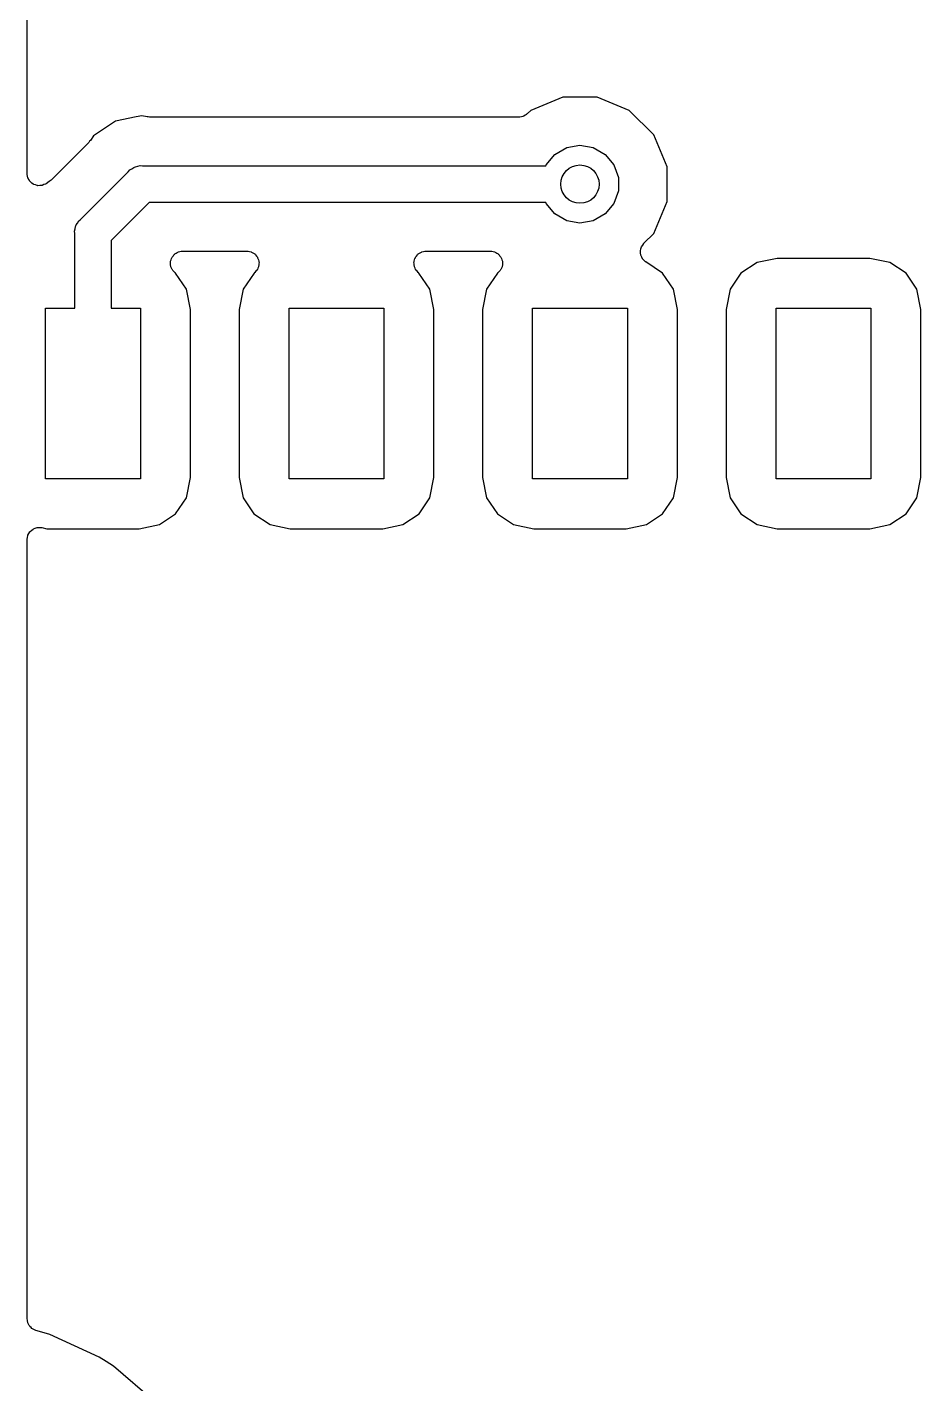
# Model space of a CAD drawing. Extents: x 40 to 163, y -163 to -37.
# Drawn here: x 39.95 to 49.28, y -149.17 to -135.01 of the extents above; entities that cross this region are included whole.
import ezdxf

# ---------------------------------------------------------------- set-up
doc = ezdxf.new("R2010")
doc.units = 0
doc.header["$MEASUREMENT"] = 0
doc.layers.add('BLACK', color=7, linetype='CONTINUOUS')

msp = doc.modelspace()

# ---------------------------------------------------------------- linework, layer by layer
at = {"layer": 'BLACK', "linetype": 'CONTINUOUS'}
for p, q in [((39.953, -136.541), (39.953, -134.467)), ((45.5394, -135.744), (45.2057, -135.882)), ((45.9006, -135.744), (45.5394, -135.744)), ((46.2343, -135.882), (45.9006, -135.744)), ((40.8755, -135.994), (40.6444, -136.148)), ((41.0915, -135.951), (40.8755, -135.994)), ((41.148, -135.94), (41.0915, -135.951)), ((41.0915, -135.951), (41.0915, -135.951)), ((41.2045, -135.951), (41.148, -135.94)), ((41.217, -135.951), (41.2045, -135.951)), ((41.2293, -135.953), (41.217, -135.951)), ((45.0818, -135.953), (41.2293, -135.953)), ((45.0873, -135.953), (45.0818, -135.953)), ((45.0929, -135.953), (45.0873, -135.953)), ((45.1089, -135.949), (45.0929, -135.953)), ((45.1252, -135.946), (45.1089, -135.949)), ((45.1301, -135.943), (45.1252, -135.946)), ((45.1355, -135.942), (45.1301, -135.943)), ((45.1491, -135.932), (45.1355, -135.942)), ((45.1634, -135.924), (45.1491, -135.932)), ((45.167, -135.92), (45.1634, -135.924)), ((45.1716, -135.916), (45.167, -135.92)), ((45.2057, -135.882), (45.1716, -135.916)), ((46.4898, -136.138), (46.2343, -135.882)), ((40.6444, -136.148), (40.6124, -136.196)), ((46.628, -136.471), (46.4898, -136.138)), ((40.5966, -136.216), (40.2036, -136.609)), ((40.6038, -136.205), (40.5966, -136.216)), ((40.6124, -136.196), (40.6038, -136.205)), ((45.4589, -136.341), (45.5811, -136.27)), ((45.5811, -136.27), (45.72, -136.246)), ((45.72, -136.246), (45.8589, -136.27)), ((45.8589, -136.27), (45.9811, -136.341)), ((45.3682, -136.449), (45.4589, -136.341)), ((45.9811, -136.341), (46.0718, -136.449)), ((39.9537, -136.545), (39.953, -136.541)), ((39.9533, -136.55), (39.9537, -136.545)), ((39.9575, -136.567), (39.9533, -136.55)), ((39.9607, -136.585), (39.9575, -136.567)), ((40.5112, -137.019), (41.0074, -136.523)), ((41.0074, -136.523), (41.0237, -136.504)), ((41.0237, -136.504), (41.0455, -136.491)), ((41.0455, -136.491), (41.0662, -136.477)), ((41.0662, -136.477), (41.0745, -136.474)), ((41.0745, -136.474), (41.0818, -136.47)), ((41.0818, -136.47), (41.1067, -136.466)), ((41.1067, -136.466), (41.1311, -136.459)), ((41.1311, -136.459), (41.1563, -136.462)), ((41.1563, -136.462), (45.3637, -136.462)), ((45.3637, -136.462), (45.3682, -136.449)), ((46.0718, -136.449), (46.12, -136.581)), ((46.628, -136.833), (46.628, -136.471)), ((39.9628, -136.588), (39.9607, -136.585)), ((39.9638, -136.593), (39.9628, -136.588)), ((39.9737, -136.607), (39.9638, -136.593)), ((39.9827, -136.623), (39.9737, -136.607)), ((39.9859, -136.626), (39.9827, -136.623)), ((39.9883, -136.629), (39.9859, -136.626)), ((40.0027, -136.64), (39.9883, -136.629)), ((40.0165, -136.651), (40.0027, -136.64)), ((40.0204, -136.653), (40.0165, -136.651)), ((40.0238, -136.655), (40.0204, -136.653)), ((40.0411, -136.66), (40.0238, -136.655)), ((40.0579, -136.666), (40.0411, -136.66)), ((40.0621, -136.666), (40.0579, -136.666)), ((40.0662, -136.668), (40.0621, -136.666)), ((40.0841, -136.666), (40.0662, -136.668)), ((40.1021, -136.666), (40.0841, -136.666)), ((40.106, -136.665), (40.1021, -136.666)), ((40.1102, -136.665), (40.106, -136.665)), ((40.1266, -136.657), (40.1102, -136.665)), ((40.1435, -136.651), (40.1266, -136.657)), ((40.1467, -136.649), (40.1435, -136.651)), ((40.1506, -136.647), (40.1467, -136.649)), ((40.1843, -136.624), (40.1506, -136.647)), ((40.1934, -136.616), (40.1843, -136.624)), ((40.2036, -136.609), (40.1934, -136.616)), ((46.12, -136.581), (46.12, -136.723)), ((41.2269, -136.843), (40.8305, -137.239)), ((45.3637, -136.843), (41.2269, -136.843)), ((45.3682, -136.855), (45.3637, -136.843)), ((45.4589, -136.963), (45.3682, -136.855)), ((46.0718, -136.855), (45.9811, -136.963)), ((46.12, -136.723), (46.0718, -136.855)), ((46.4898, -137.166), (46.628, -136.833)), ((45.5811, -137.034), (45.4589, -136.963)), ((45.9811, -136.963), (45.8589, -137.034)), ((40.4473, -137.143), (40.4538, -137.119)), ((40.4538, -137.119), (40.4582, -137.094)), ((40.4582, -137.094), (40.4625, -137.086)), ((40.4625, -137.086), (40.4647, -137.078)), ((40.4647, -137.078), (40.4792, -137.058)), ((40.4792, -137.058), (40.4918, -137.036)), ((40.4918, -137.036), (40.5112, -137.019)), ((45.72, -137.058), (45.5811, -137.034)), ((45.8589, -137.034), (45.72, -137.058)), ((40.4495, -137.168), (40.4473, -137.143)), ((40.4495, -137.947), (40.4495, -137.168)), ((40.8305, -137.239), (40.8305, -137.947)), ((46.3739, -137.288), (46.3854, -137.271)), ((46.3854, -137.271), (46.3865, -137.27)), ((46.3865, -137.27), (46.3873, -137.269)), ((46.3873, -137.269), (46.4898, -137.166)), ((41.4588, -137.426), (41.4626, -137.421)), ((41.4626, -137.421), (41.465, -137.414)), ((41.465, -137.414), (41.4748, -137.402)), ((41.4748, -137.402), (41.4833, -137.39)), ((41.4833, -137.39), (41.4889, -137.386)), ((41.4889, -137.386), (41.4934, -137.38)), ((41.4934, -137.38), (41.5066, -137.373)), ((41.5066, -137.373), (41.5188, -137.364)), ((41.5188, -137.364), (41.5255, -137.362)), ((41.5255, -137.362), (41.5316, -137.358)), ((41.5316, -137.358), (41.5466, -137.356)), ((41.5466, -137.356), (41.5612, -137.351)), ((41.5612, -137.351), (41.5681, -137.352)), ((41.5681, -137.352), (41.575, -137.35)), ((41.575, -137.35), (42.245, -137.35)), ((42.245, -137.35), (42.2519, -137.352)), ((42.2519, -137.352), (42.2588, -137.351)), ((42.2588, -137.351), (42.2734, -137.356)), ((42.2734, -137.356), (42.2884, -137.358)), ((42.2884, -137.358), (42.2945, -137.362)), ((42.2945, -137.362), (42.3012, -137.364)), ((42.3012, -137.364), (42.3134, -137.373)), ((42.3134, -137.373), (42.3266, -137.38)), ((42.3266, -137.38), (42.3311, -137.386)), ((42.3311, -137.386), (42.3367, -137.39)), ((42.3367, -137.39), (42.3452, -137.402)), ((42.3452, -137.402), (42.355, -137.414)), ((42.355, -137.414), (42.3574, -137.421)), ((42.3574, -137.421), (42.3612, -137.426)), ((43.9988, -137.426), (44.0026, -137.421)), ((44.0026, -137.421), (44.005, -137.414)), ((44.005, -137.414), (44.0148, -137.402)), ((44.0148, -137.402), (44.0233, -137.39)), ((44.0233, -137.39), (44.0289, -137.386)), ((44.0289, -137.386), (44.0334, -137.38)), ((44.0334, -137.38), (44.0466, -137.373)), ((44.0466, -137.373), (44.0588, -137.364)), ((44.0588, -137.364), (44.0655, -137.362)), ((44.0655, -137.362), (44.0716, -137.358)), ((44.0716, -137.358), (44.0866, -137.356)), ((44.0866, -137.356), (44.1012, -137.351)), ((44.1012, -137.351), (44.1081, -137.352)), ((44.1081, -137.352), (44.115, -137.35)), ((44.115, -137.35), (44.785, -137.35)), ((44.785, -137.35), (44.7919, -137.352)), ((44.7919, -137.352), (44.7988, -137.351)), ((44.7988, -137.351), (44.8134, -137.356)), ((44.8134, -137.356), (44.8284, -137.358)), ((44.8284, -137.358), (44.8345, -137.362)), ((44.8345, -137.362), (44.8412, -137.364)), ((44.8412, -137.364), (44.8534, -137.373)), ((44.8534, -137.373), (44.8666, -137.38)), ((44.8666, -137.38), (44.8711, -137.386)), ((44.8711, -137.386), (44.8767, -137.39)), ((44.8767, -137.39), (44.8852, -137.402)), ((44.8852, -137.402), (44.895, -137.414)), ((44.895, -137.414), (44.8974, -137.421)), ((44.8974, -137.421), (44.9012, -137.426)), ((46.3504, -137.35), (46.3507, -137.349)), ((46.3526, -137.371), (46.3504, -137.35)), ((46.3506, -137.348), (46.3559, -137.328)), ((46.3507, -137.349), (46.3506, -137.348)), ((46.3544, -137.391), (46.3526, -137.371)), ((46.355, -137.393), (46.3544, -137.391)), ((46.3552, -137.394), (46.355, -137.393)), ((46.3643, -137.413), (46.3552, -137.394)), ((46.3559, -137.328), (46.3608, -137.307)), ((46.3608, -137.307), (46.3616, -137.306)), ((46.3616, -137.306), (46.362, -137.305)), ((46.362, -137.305), (46.3739, -137.288)), ((46.3731, -137.431), (46.3643, -137.413)), ((41.4483, -137.469), (41.4499, -137.462)), ((41.4499, -137.484), (41.4483, -137.469)), ((41.4499, -137.455), (41.4552, -137.441)), ((41.4499, -137.462), (41.4499, -137.455)), ((41.4499, -137.5), (41.4499, -137.484)), ((41.4523, -137.506), (41.4499, -137.5)), ((41.4531, -137.513), (41.4523, -137.506)), ((41.4598, -137.527), (41.4531, -137.513)), ((41.4552, -137.441), (41.4588, -137.426)), ((41.465, -137.541), (41.4598, -137.527)), ((41.4695, -137.546), (41.465, -137.541)), ((41.4726, -137.553), (41.4695, -137.546)), ((41.4836, -137.563), (41.4726, -137.553)), ((41.4934, -137.575), (41.4836, -137.563)), ((42.3364, -137.563), (42.3266, -137.575)), ((42.3474, -137.553), (42.3364, -137.563)), ((42.3505, -137.546), (42.3474, -137.553)), ((42.355, -137.541), (42.3505, -137.546)), ((42.3602, -137.527), (42.355, -137.541)), ((42.3669, -137.513), (42.3602, -137.527)), ((42.3612, -137.426), (42.3648, -137.441)), ((42.3648, -137.441), (42.3701, -137.455)), ((42.3677, -137.506), (42.3669, -137.513)), ((42.3701, -137.5), (42.3677, -137.506)), ((42.3701, -137.455), (42.3701, -137.462)), ((42.3701, -137.462), (42.3717, -137.469)), ((42.3717, -137.469), (42.3701, -137.484)), ((42.3701, -137.484), (42.3701, -137.5)), ((43.9883, -137.469), (43.9899, -137.462)), ((43.9899, -137.484), (43.9883, -137.469)), ((43.9899, -137.455), (43.9952, -137.441)), ((43.9899, -137.462), (43.9899, -137.455)), ((43.9899, -137.5), (43.9899, -137.484)), ((43.9923, -137.506), (43.9899, -137.5)), ((43.9931, -137.513), (43.9923, -137.506)), ((43.9998, -137.527), (43.9931, -137.513)), ((43.9952, -137.441), (43.9988, -137.426)), ((44.005, -137.541), (43.9998, -137.527)), ((44.0095, -137.546), (44.005, -137.541)), ((44.0126, -137.553), (44.0095, -137.546)), ((44.0236, -137.563), (44.0126, -137.553)), ((44.0334, -137.575), (44.0236, -137.563)), ((44.8764, -137.563), (44.8666, -137.575)), ((44.8874, -137.553), (44.8764, -137.563)), ((44.8905, -137.546), (44.8874, -137.553)), ((44.895, -137.541), (44.8905, -137.546)), ((44.9002, -137.527), (44.895, -137.541)), ((44.9069, -137.513), (44.9002, -137.527)), ((44.9012, -137.426), (44.9048, -137.441)), ((44.9048, -137.441), (44.9101, -137.455)), ((44.9077, -137.506), (44.9069, -137.513)), ((44.9101, -137.5), (44.9077, -137.506)), ((44.9101, -137.455), (44.9101, -137.462)), ((44.9101, -137.462), (44.9117, -137.469)), ((44.9117, -137.469), (44.9101, -137.484)), ((44.9101, -137.484), (44.9101, -137.5)), ((46.3741, -137.432), (46.3731, -137.431)), ((46.3747, -137.434), (46.3741, -137.432)), ((46.3896, -137.448), (46.3747, -137.434)), ((46.4042, -137.463), (46.3896, -137.448)), ((46.4055, -137.463), (46.4042, -137.463)), ((46.4065, -137.464), (46.4055, -137.463)), ((46.5815, -137.581), (46.4065, -137.464)), ((47.5665, -137.469), (47.3985, -137.581)), ((47.7772, -137.427), (47.5665, -137.469)), ((48.7428, -137.427), (47.7772, -137.427)), ((48.9535, -137.469), (48.7428, -137.427)), ((49.1215, -137.581), (48.9535, -137.469)), ((41.4994, -137.578), (41.4934, -137.575)), ((41.5, -137.579), (41.4994, -137.578)), ((41.6138, -137.749), (41.5, -137.579)), ((42.32, -137.579), (42.2062, -137.749)), ((42.3206, -137.578), (42.32, -137.579)), ((42.3266, -137.575), (42.3206, -137.578)), ((44.0394, -137.578), (44.0334, -137.575)), ((44.04, -137.579), (44.0394, -137.578)), ((44.1538, -137.749), (44.04, -137.579)), ((44.86, -137.579), (44.7462, -137.749)), ((44.8606, -137.578), (44.86, -137.579)), ((44.8666, -137.575), (44.8606, -137.578)), ((46.6938, -137.749), (46.5815, -137.581)), ((47.3985, -137.581), (47.2862, -137.749)), ((49.2338, -137.749), (49.1215, -137.581)), ((41.6557, -137.96), (41.6138, -137.749)), ((42.2062, -137.749), (42.1643, -137.96)), ((44.1957, -137.96), (44.1538, -137.749)), ((44.7462, -137.749), (44.7043, -137.96)), ((46.7357, -137.96), (46.6938, -137.749)), ((47.2862, -137.749), (47.2443, -137.96)), ((49.2757, -137.96), (49.2338, -137.749)), ((40.1447, -139.725), (40.1447, -137.947)), ((40.1447, -137.947), (40.4495, -137.947)), ((40.8305, -137.947), (41.1353, -137.947)), ((41.1353, -137.947), (41.1353, -139.725)), ((41.6557, -139.713), (41.6557, -137.96)), ((42.1643, -137.96), (42.1643, -139.713)), ((42.6847, -139.725), (42.6847, -137.947)), ((42.6847, -137.947), (43.6753, -137.947)), ((43.6753, -137.947), (43.6753, -139.725)), ((44.1957, -139.713), (44.1957, -137.96)), ((44.7043, -137.96), (44.7043, -139.713)), ((45.2247, -139.725), (45.2247, -137.947)), ((45.2247, -137.947), (46.2153, -137.947)), ((46.2153, -137.947), (46.2153, -139.725)), ((46.7357, -139.713), (46.7357, -137.96)), ((47.2443, -137.96), (47.2443, -139.713)), ((47.7647, -139.725), (47.7647, -137.947)), ((47.7647, -137.947), (48.7553, -137.947)), ((48.7553, -137.947), (48.7553, -139.725)), ((49.2757, -139.713), (49.2757, -137.96)), ((41.1353, -139.725), (40.1447, -139.725)), ((41.6138, -139.924), (41.6557, -139.713)), ((42.1643, -139.713), (42.2062, -139.924)), ((43.6753, -139.725), (42.6847, -139.725)), ((44.1538, -139.924), (44.1957, -139.713)), ((44.7043, -139.713), (44.7462, -139.924)), ((46.2153, -139.725), (45.2247, -139.725)), ((46.6938, -139.924), (46.7357, -139.713)), ((47.2443, -139.713), (47.2862, -139.924)), ((48.7553, -139.725), (47.7647, -139.725)), ((49.2338, -139.924), (49.2757, -139.713)), ((41.5015, -140.092), (41.6138, -139.924)), ((42.2062, -139.924), (42.3185, -140.092)), ((44.0415, -140.092), (44.1538, -139.924)), ((44.7462, -139.924), (44.8585, -140.092)), ((46.5815, -140.092), (46.6938, -139.924)), ((47.2862, -139.924), (47.3985, -140.092)), ((49.1215, -140.092), (49.2338, -139.924)), ((41.3335, -140.204), (41.5015, -140.092)), ((42.3185, -140.092), (42.4865, -140.204)), ((43.8735, -140.204), (44.0415, -140.092)), ((44.8585, -140.092), (45.0265, -140.204)), ((46.4135, -140.204), (46.5815, -140.092)), ((47.3985, -140.092), (47.5665, -140.204)), ((48.9535, -140.204), (49.1215, -140.092)), ((40.0007, -140.263), (40.0165, -140.25)), ((40.0165, -140.25), (40.0178, -140.25)), ((40.0178, -140.25), (40.0189, -140.249)), ((40.0189, -140.249), (40.0385, -140.242)), ((40.0385, -140.242), (40.0579, -140.235)), ((40.0579, -140.235), (40.0593, -140.235)), ((40.0593, -140.235), (40.0607, -140.234)), ((40.0607, -140.234), (40.0814, -140.235)), ((40.0814, -140.235), (40.1021, -140.235)), ((40.1021, -140.235), (40.1034, -140.235)), ((40.1034, -140.235), (40.1048, -140.235)), ((40.1048, -140.235), (40.1572, -140.246)), ((40.1572, -140.246), (41.1228, -140.246)), ((41.1228, -140.246), (41.3335, -140.204)), ((42.4865, -140.204), (42.6972, -140.246)), ((42.6972, -140.246), (43.6628, -140.246)), ((43.6628, -140.246), (43.8735, -140.204)), ((45.0265, -140.204), (45.2372, -140.246)), ((45.2372, -140.246), (46.2028, -140.246)), ((46.2028, -140.246), (46.4135, -140.204)), ((47.5665, -140.204), (47.7772, -140.246)), ((47.7772, -140.246), (48.7428, -140.246)), ((48.7428, -140.246), (48.9535, -140.204)), ((39.953, -140.357), (39.9571, -140.337)), ((39.9532, -140.359), (39.953, -140.357)), ((39.953, -140.36), (39.9532, -140.359)), ((39.953, -148.487), (39.953, -140.36)), ((39.9571, -140.337), (39.9607, -140.317)), ((39.9607, -140.317), (39.9614, -140.315)), ((39.9614, -140.315), (39.9616, -140.314)), ((39.9616, -140.314), (39.9724, -140.296)), ((39.9724, -140.296), (39.9827, -140.278)), ((39.9827, -140.278), (39.9838, -140.277)), ((39.9838, -140.277), (39.9845, -140.276)), ((39.9845, -140.276), (40.0007, -140.263)), ((39.9555, -148.502), (39.953, -148.487)), ((39.9563, -148.516), (39.9555, -148.502)), ((39.9593, -148.523), (39.9563, -148.516)), ((39.9607, -148.531), (39.9593, -148.523)), ((39.9679, -148.543), (39.9607, -148.531)), ((39.9735, -148.557), (39.9679, -148.543)), ((39.9788, -148.562), (39.9735, -148.557)), ((39.9827, -148.569), (39.9788, -148.562)), ((39.9937, -148.578), (39.9827, -148.569)), ((40.0036, -148.589), (39.9937, -148.578)), ((40.0105, -148.592), (40.0036, -148.589)), ((40.0165, -148.597), (40.0105, -148.592)), ((40.03, -148.602), (40.0165, -148.597)), ((40.0429, -148.609), (40.03, -148.602)), ((40.1046, -148.628), (40.0429, -148.609)), ((40.1053, -148.628), (40.1046, -148.628)), ((40.106, -148.628), (40.1053, -148.628)), ((40.1899, -148.653), (40.106, -148.628)), ((40.7047, -148.887), (40.1899, -148.653)), ((40.7773, -148.934), (40.7047, -148.887)), ((40.7781, -148.935), (40.7773, -148.934)), ((40.7786, -148.935), (40.7781, -148.935)), ((40.8522, -148.982), (40.7786, -148.935)), ((41.2807, -149.352), (40.8522, -148.982))]:
    msp.add_line(p, q, dxfattribs=at)
at = {"layer": 'BLACK'}
msp.add_circle((45.72, -136.652), 0.2, dxfattribs=at)

doc.saveas('drawing.dxf')
